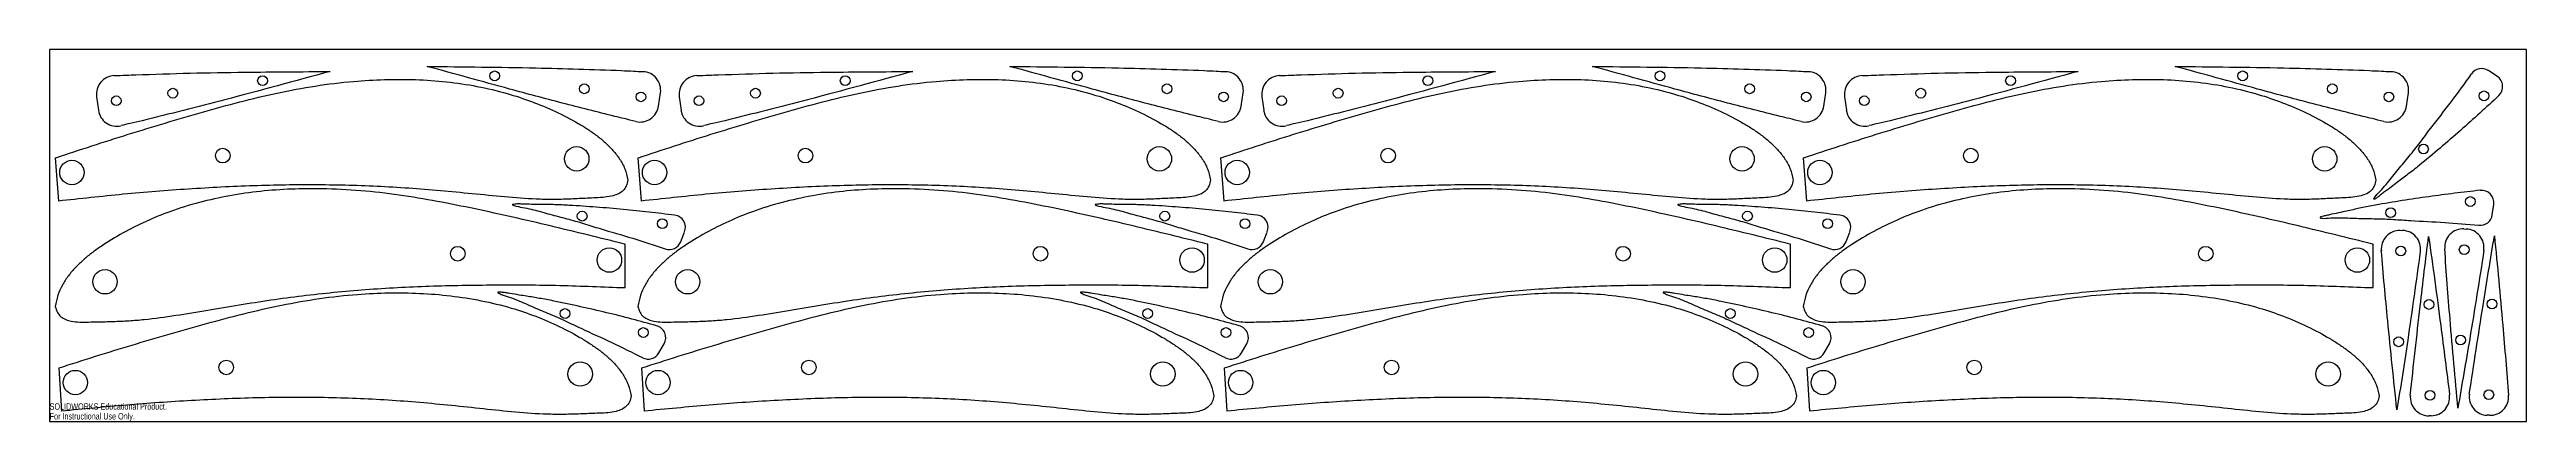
# Model space of a CAD drawing. Header units: millimetres. Extents: x 0 to 1016, y 0 to 152.
import ezdxf

# ---------------------------------------------------------------- set-up
doc = ezdxf.new("R2010")
doc.units = ezdxf.units.MM
doc.styles.add('SLDTEXTSTYLE0', font='TXT', dxfattribs={"width": 0.7})

msp = doc.modelspace()

# ---------------------------------------------------------------- linework, layer by layer
at = {"color": 7, "linetype": 'Continuous', "lineweight": 25}
for p, q in [((1015.9, 152.4), (-0.1, 152.4)), ((-0.1, 152.4), (-0.1, 0)), ((1003.8, 141.5), (1000.3, 143.8)), ((1015.9, 0), (1015.9, 152.4)), ((19.2, 133), (20, 127.6)), ((249.7, 129.2), (250.5, 134.7)), ((258.2, 133), (259, 127.6)), ((488.7, 129.2), (489.5, 134.7)), ((497.2, 133), (498, 127.6)), ((727.7, 129.2), (728.5, 134.7)), ((736.2, 133), (737, 127.6)), ((966.7, 129.2), (967.5, 134.7)), ((2.3, 108), (3.6, 90.3)), ((241.3, 108), (242.6, 90.3)), ((480.3, 108), (481.6, 90.3)), ((719.3, 108), (720.6, 90.3)), ((1001.9, 84.7), (1002.5, 88.9)), ((236, 54.8), (236, 72.5)), ((258.9, 73.7), (260.4, 77.6)), ((475, 54.8), (475, 72.5)), ((497.9, 73.7), (499.4, 77.6)), ((714, 54.8), (714, 72.5)), ((736.9, 73.7), (738.4, 77.6)), ((953, 54.8), (953, 72.5)), ((964.1, 78.3), (965.1, 78.2)), ((990.3, 78.9), (991.2, 78.8)), ((249.9, 28.1), (252, 31.8)), ((488.9, 28.1), (491, 31.8)), ((727.9, 28.1), (730, 31.8)), ((3.8, 21.9), (4.8, 4.2)), ((242.8, 21.9), (243.8, 4.2)), ((481.8, 21.9), (482.8, 4.2)), ((720.8, 21.9), (721.8, 4.2)), ((976.9, 2.3), (976, 2.3)), ((1000.7, 2.5), (999.8, 2.5)), ((-0.1, 0), (1015.9, 0))]:
    msp.add_line(p, q, dxfattribs=at)
for centre, radius in [((182.5, 141.6), 2), ((421.5, 141.6), 2), ((660.5, 141.6), 2), ((899.5, 141.6), 2), ((27.3, 131.4), 1.98), ((50.5, 134.5), 2), ((87.3, 139.6), 2), ((219.3, 136.3), 2), ((242.5, 133), 1.98), ((266.3, 131.4), 1.98), ((289.5, 134.5), 2), ((326.3, 139.6), 2), ((458.3, 136.3), 2), ((481.5, 133), 1.98), ((505.3, 131.4), 1.98), ((528.5, 134.5), 2), ((565.3, 139.6), 2), ((697.3, 136.3), 2), ((720.5, 133), 1.98), ((744.3, 131.4), 1.98), ((767.5, 134.5), 2), ((804.3, 139.6), 2), ((936.3, 136.3), 2), ((959.5, 133), 1.98), ((998.5, 133.4), 2), ((71, 108.9), 3), ((216.2, 107.6), 5), ((310, 108.9), 3), ((455.2, 107.6), 5), ((549, 108.9), 3), ((694.2, 107.6), 5), ((788, 108.9), 3), ((933.2, 107.6), 5), ((973.7, 111.6), 2), ((9.1, 102), 5), ((248.1, 102), 5), ((487.1, 102), 5), ((726.1, 102), 5), ((992.9, 90.1), 2), ((218.4, 84.1), 2), ((251.3, 81), 2), ((457.4, 84.1), 2), ((490.3, 81), 2), ((696.4, 84.1), 2), ((729.3, 81), 2), ((960.2, 85.5), 2), ((167.4, 68.7), 3), ((229.6, 66.1), 5), ((406.4, 68.7), 3), ((468.6, 66.1), 5), ((645.4, 68.7), 3), ((707.6, 66.1), 5), ((884.4, 68.7), 3), ((946.6, 66.1), 5), ((964.4, 69.8), 2), ((990.4, 70.4), 2), ((22.7, 57.2), 5), ((261.7, 57.2), 5), ((500.7, 57.2), 5), ((739.7, 57.2), 5), ((211.4, 44.2), 2), ((450.4, 44.2), 2), ((689.4, 44.2), 2), ((976, 47.9), 2), ((1001.8, 48.1), 2), ((243.5, 36.4), 2), ((482.5, 36.4), 2), ((721.5, 36.4), 2), ((963.5, 32.6), 2), ((988.9, 33.3), 2), ((10.5, 15.9), 5), ((72.4, 22.1), 3), ((217.6, 19.4), 5), ((249.5, 15.9), 5), ((311.4, 22.1), 3), ((456.6, 19.4), 5), ((488.5, 15.9), 5), ((550.4, 22.1), 3), ((695.6, 19.4), 5), ((727.5, 15.9), 5), ((789.4, 22.1), 3), ((934.6, 19.4), 5), ((976.4, 10.7), 2), ((1000.5, 10.9), 2)]:
    msp.add_circle(centre, radius, dxfattribs=at)
for centre, radius, start, end in [((243, 135.7), 7.62, 351.9089, 87.1305), ((482, 135.7), 7.62, 351.9089, 87.1305), ((721, 135.7), 7.62, 351.9089, 87.1305), ((960, 135.7), 7.62, 351.9089, 87.1305), ((997.5, 139.5), 5.08, 57.3546, 144.9391), ((26.8, 134.1), 7.62, 92.6007, 187.8223), ((265.8, 134.1), 7.62, 92.6007, 187.8223), ((504.8, 134.1), 7.62, 92.6007, 187.8223), ((743.8, 134.1), 7.62, 92.6007, 187.8223), ((1001.1, 137.2), 5.08, 313.1443, 57.3546), ((27.5, 128.6), 7.62, 187.8223, 283.0439), ((242.2, 130.3), 7.62, 256.6872, 351.9089), ((266.5, 128.6), 7.62, 187.8223, 283.0439), ((481.2, 130.3), 7.62, 256.6872, 351.9089), ((505.5, 128.6), 7.62, 187.8223, 283.0439), ((720.2, 130.3), 7.62, 256.6872, 351.9089), ((744.5, 128.6), 7.62, 187.8223, 283.0439), ((959.2, 130.3), 7.62, 256.6872, 351.9089), ((997.5, 89.6), 5.08, 351.9377, 96.148), ((255.7, 79.5), 5.08, 338.5511, 82.7614), ((494.7, 79.5), 5.08, 338.5511, 82.7614), ((733.7, 79.5), 5.08, 338.5511, 82.7614), ((996.9, 85.4), 5.08, 264.3533, 351.9377), ((254.1, 75.5), 5.08, 250.9667, 338.5511), ((493.1, 75.5), 5.08, 250.9667, 338.5511), ((732.1, 75.5), 5.08, 250.9667, 338.5511), ((964, 70.6), 7.62, 88.6217, 184.8606), ((964.9, 70.6), 7.62, 352.3828, 88.6217), ((990, 71.3), 7.62, 87.679, 183.9179), ((990.9, 71.2), 7.62, 351.4401, 87.679), ((247.6, 34.3), 5.08, 330.4019, 74.6122), ((486.6, 34.3), 5.08, 330.4019, 74.6122), ((725.6, 34.3), 5.08, 330.4019, 74.6122), ((245.5, 30.6), 5.08, 242.8175, 330.4019), ((484.5, 30.6), 5.08, 242.8175, 330.4019), ((723.5, 30.6), 5.08, 242.8175, 330.4019), ((975.9, 9.9), 7.62, 174.3069, 270.5458), ((976.8, 9.9), 7.62, 270.5458, 6.7846), ((1000.1, 10.1), 7.62, 171.7665, 268.0054), ((1001, 10.1), 7.62, 268.0054, 4.2443)]:
    msp.add_arc(centre, radius, start, end, dxfattribs=at)
for points, knots in [([(35.3, 142), (42.7, 142.3), (57.6, 142.8), (84.2, 143.2), (103.3, 143.3), (115, 143.4)], [0, 0, 0, 0, 0.2799886, 0.5599886, 1, 1, 1, 1]), ([(115, 143.4), (100.6, 139.5), (75, 132.5), (49.2, 126), (37.9, 123.2)], [0, 0, 0, 0, 0.560016, 1, 1, 1, 1]), ([(231.8, 125), (224.6, 126.8), (210.2, 130.4), (184.5, 137.3), (166.1, 142.4), (154.8, 145.5)], [0, 0, 0, 0, 0.279989, 0.559989, 1, 1, 1, 1]), ([(154.8, 145.5), (169.7, 145.3), (196.2, 145.1), (222.8, 144.2), (234.5, 143.8)], [0, 0, 0, 0, 0.560016, 1, 1, 1, 1]), ([(234.5, 143.8), (236.1, 143.7), (239.1, 143.6), (242, 143.4), (243.3, 143.4)], [0, 0, 0, 0, 0.559989, 1, 1, 1, 1]), ([(274.3, 142), (281.7, 142.3), (296.6, 142.8), (323.2, 143.2), (342.3, 143.3), (354, 143.4)], [0, 0, 0, 0, 0.2799886, 0.5599886, 1, 1, 1, 1]), ([(354, 143.4), (339.6, 139.5), (314, 132.5), (288.2, 126), (276.9, 123.2)], [0, 0, 0, 0, 0.560016, 1, 1, 1, 1]), ([(470.8, 125), (463.6, 126.8), (449.2, 130.4), (423.5, 137.3), (405.1, 142.4), (393.8, 145.5)], [0, 0, 0, 0, 0.2799886, 0.5599886, 1, 1, 1, 1]), ([(393.8, 145.5), (408.7, 145.3), (435.2, 145.1), (461.8, 144.2), (473.5, 143.8)], [0, 0, 0, 0, 0.560016, 1, 1, 1, 1]), ([(473.5, 143.8), (475.1, 143.7), (478.1, 143.6), (481, 143.4), (482.3, 143.4)], [0, 0, 0, 0, 0.559989, 1, 1, 1, 1]), ([(513.3, 142), (520.7, 142.3), (535.6, 142.8), (562.2, 143.2), (581.3, 143.3), (593, 143.4)], [0, 0, 0, 0, 0.279989, 0.559989, 1, 1, 1, 1]), ([(593, 143.4), (578.6, 139.5), (553, 132.5), (527.2, 126), (515.9, 123.2)], [0, 0, 0, 0, 0.5600162, 1, 1, 1, 1]), ([(709.8, 125), (702.6, 126.8), (688.2, 130.4), (662.5, 137.3), (644.1, 142.4), (632.8, 145.5)], [0, 0, 0, 0, 0.2799886, 0.5599886, 1, 1, 1, 1]), ([(632.8, 145.5), (647.7, 145.3), (674.2, 145.1), (700.8, 144.2), (712.5, 143.8)], [0, 0, 0, 0, 0.560016, 1, 1, 1, 1]), ([(712.5, 143.8), (714.1, 143.7), (717.1, 143.6), (720, 143.4), (721.3, 143.4)], [0, 0, 0, 0, 0.559989, 1, 1, 1, 1]), ([(752.3, 142), (759.7, 142.3), (774.6, 142.8), (801.2, 143.2), (820.3, 143.3), (832, 143.4)], [0, 0, 0, 0, 0.2799886, 0.5599886, 1, 1, 1, 1]), ([(832, 143.4), (817.6, 139.5), (792, 132.5), (766.2, 126), (754.9, 123.2)], [0, 0, 0, 0, 0.560016, 1, 1, 1, 1]), ([(948.8, 125), (941.6, 126.8), (927.2, 130.4), (901.5, 137.3), (883.1, 142.4), (871.8, 145.5)], [0, 0, 0, 0, 0.279989, 0.559989, 1, 1, 1, 1]), ([(871.8, 145.5), (886.7, 145.3), (913.2, 145.1), (939.8, 144.2), (951.5, 143.8)], [0, 0, 0, 0, 0.560016, 1, 1, 1, 1]), ([(951.5, 143.8), (953.1, 143.7), (956.1, 143.6), (959, 143.4), (960.3, 143.4)], [0, 0, 0, 0, 0.559989, 1, 1, 1, 1]), ([(954.1, 92.4), (955.8, 94.2), (959, 97.6), (963.3, 103.3), (967.9, 108.7), (972.3, 114.3), (978, 121.9), (985.2, 131), (990.7, 138.6), (993.4, 142.4)], [0, 0, 0, 0, 0.111953, 0.223982, 0.335989, 0.447966, 0.559986, 0.780006, 1, 1, 1, 1]), ([(2.3, 108), (2.4, 108), (7.4, 109.7), (17.3, 112.9), (32.3, 117.7), (47.4, 122.3), (62.7, 126.8), (77.9, 131), (93.3, 134.7), (108.9, 137.6), (123.6, 139.4), (137.3, 140.2), (150.1, 140.2), (162.7, 139.3), (175.3, 137.5), (187, 134.7), (197.7, 131.2), (207.5, 127.1), (215.1, 123.2), (220.7, 119.8), (224.4, 117.2), (227.9, 114.3), (231.1, 111.1), (233.9, 107.6), (236.1, 103.5), (236.8, 100.5), (237.2, 98.9)], [0, 0, 0, 0, 0.00083, 0.06215, 0.124003, 0.186486, 0.249178, 0.311723, 0.374105, 0.436508, 0.499001, 0.54904, 0.599138, 0.649271, 0.699335, 0.749311, 0.790948, 0.832622, 0.874355, 0.89222, 0.910065, 0.927922, 0.945735, 0.96348, 0.981385, 1, 1, 1, 1]), ([(26.4, 141.7), (28.1, 141.7), (31.1, 141.9), (34, 142), (35.3, 142)], [0, 0, 0, 0, 0.56001, 1, 1, 1, 1]), ([(241.3, 108), (241.4, 108), (246.4, 109.7), (256.3, 112.9), (271.3, 117.7), (286.4, 122.3), (301.7, 126.8), (316.9, 131), (332.3, 134.7), (347.9, 137.6), (362.6, 139.4), (376.3, 140.2), (389.1, 140.2), (401.7, 139.3), (414.3, 137.5), (426, 134.7), (436.7, 131.2), (446.5, 127.1), (454.1, 123.2), (459.7, 119.8), (463.4, 117.2), (466.9, 114.3), (470.1, 111.1), (472.9, 107.6), (475.1, 103.5), (475.8, 100.5), (476.2, 98.9)], [0, 0, 0, 0, 0.00083, 0.06215, 0.124003, 0.186486, 0.249178, 0.311723, 0.374105, 0.436508, 0.499001, 0.54904, 0.599138, 0.649271, 0.699335, 0.749311, 0.790948, 0.832622, 0.874355, 0.89222, 0.910065, 0.927922, 0.945735, 0.96348, 0.981385, 1, 1, 1, 1]), ([(265.4, 141.7), (267.1, 141.7), (270.1, 141.9), (273, 142), (274.3, 142)], [0, 0, 0, 0, 0.5600102, 1, 1, 1, 1]), ([(480.3, 108), (480.4, 108), (485.4, 109.7), (495.3, 112.9), (510.3, 117.7), (525.4, 122.3), (540.7, 126.8), (555.9, 131), (571.3, 134.7), (586.9, 137.6), (601.6, 139.4), (615.3, 140.2), (628.1, 140.2), (640.7, 139.3), (653.3, 137.5), (665, 134.7), (675.7, 131.2), (685.5, 127.1), (693.1, 123.2), (698.7, 119.8), (702.4, 117.2), (705.9, 114.3), (709.1, 111.1), (711.9, 107.6), (714.1, 103.5), (714.8, 100.5), (715.2, 98.9)], [0, 0, 0, 0, 0.00083, 0.06215, 0.124003, 0.186486, 0.249178, 0.311723, 0.374105, 0.436508, 0.499001, 0.54904, 0.599138, 0.649271, 0.699335, 0.749311, 0.790948, 0.832622, 0.874355, 0.89222, 0.910065, 0.927922, 0.945735, 0.96348, 0.981385, 1, 1, 1, 1]), ([(504.4, 141.7), (506.1, 141.7), (509.1, 141.9), (512, 142), (513.3, 142)], [0, 0, 0, 0, 0.56001, 1, 1, 1, 1]), ([(719.3, 108), (719.4, 108), (724.4, 109.7), (734.3, 112.9), (749.3, 117.7), (764.4, 122.3), (779.7, 126.8), (794.9, 131), (810.3, 134.7), (825.9, 137.6), (840.6, 139.4), (854.3, 140.2), (867.1, 140.2), (879.7, 139.3), (892.3, 137.5), (904, 134.7), (914.7, 131.2), (924.5, 127.1), (932.1, 123.2), (937.7, 119.8), (941.4, 117.2), (944.9, 114.3), (948.1, 111.1), (950.9, 107.6), (953.1, 103.5), (953.8, 100.5), (954.2, 98.9)], [0, 0, 0, 0, 0.00083, 0.06215, 0.124003, 0.186486, 0.249178, 0.311723, 0.374105, 0.436508, 0.499001, 0.54904, 0.599138, 0.649271, 0.699335, 0.749311, 0.790948, 0.832622, 0.874355, 0.89222, 0.910065, 0.927922, 0.945735, 0.96348, 0.981385, 1, 1, 1, 1]), ([(743.4, 141.7), (745.1, 141.7), (748.1, 141.9), (751, 142), (752.3, 142)], [0, 0, 0, 0, 0.56001, 1, 1, 1, 1]), ([(1004.6, 133.5), (1002, 131.1), (996.8, 126.3), (988.8, 119.1), (980.5, 112), (974.1, 106.6), (969.6, 103), (967.4, 101.3), (965.2, 99.6), (962.9, 97.9), (960.3, 95.9), (957.9, 94.2), (956, 92.7), (954.8, 91.8), (954, 91.2), (953.5, 91), (953.4, 91), (953.3, 91), (953.3, 91), (953.3, 91), (953.3, 91.1), (953.3, 91.1), (953.3, 91.2), (953.4, 91.4), (953.7, 91.8), (953.9, 92.2), (954.1, 92.4)], [0, 0, 0, 0, 0.153515, 0.310072, 0.471824, 0.634041, 0.679212, 0.721685, 0.761042, 0.800535, 0.846051, 0.903536, 0.928947, 0.952788, 0.969799, 0.973422, 0.974705, 0.975083, 0.975415, 0.975734, 0.976077, 0.976481, 0.977898, 0.980044, 0.985112, 1, 1, 1, 1]), ([(37.9, 123.2), (36.3, 122.8), (33.4, 122.2), (30.5, 121.5), (29.3, 121.2)], [0, 0, 0, 0, 0.559989, 1, 1, 1, 1]), ([(240.4, 122.9), (238.8, 123.3), (235.9, 124), (233.1, 124.7), (231.8, 125)], [0, 0, 0, 0, 0.56001, 1, 1, 1, 1]), ([(276.9, 123.2), (275.3, 122.8), (272.4, 122.2), (269.5, 121.5), (268.3, 121.2)], [0, 0, 0, 0, 0.559989, 1, 1, 1, 1]), ([(479.4, 122.9), (477.8, 123.3), (474.9, 124), (472.1, 124.7), (470.8, 125)], [0, 0, 0, 0, 0.56001, 1, 1, 1, 1]), ([(515.9, 123.2), (514.3, 122.8), (511.4, 122.2), (508.5, 121.5), (507.3, 121.2)], [0, 0, 0, 0, 0.559989, 1, 1, 1, 1]), ([(718.4, 122.9), (716.8, 123.3), (713.9, 124), (711.1, 124.7), (709.8, 125)], [0, 0, 0, 0, 0.56001, 1, 1, 1, 1]), ([(754.9, 123.2), (753.3, 122.8), (750.4, 122.2), (747.5, 121.5), (746.3, 121.2)], [0, 0, 0, 0, 0.559989, 1, 1, 1, 1]), ([(957.4, 122.9), (955.8, 123.3), (952.9, 124), (950.1, 124.7), (948.8, 125)], [0, 0, 0, 0, 0.56001, 1, 1, 1, 1]), ([(236, 72.5), (235.9, 72.6), (230.8, 73.9), (220.7, 76.4), (205.4, 80.1), (190, 83.7), (174.5, 87.1), (159, 90.2), (143.3, 92.9), (127.6, 94.7), (112.8, 95.4), (99.1, 95.3), (86.4, 94.4), (73.8, 92.6), (61.4, 89.9), (49.9, 86.3), (39.5, 82.1), (30, 77.3), (22.7, 72.9), (17.3, 69.1), (13.8, 66.2), (10.5, 63.1), (7.6, 59.7), (5.1, 55.9), (3.1, 51.7), (2.6, 48.6), (2.3, 47.1)], [0, 0, 0, 0, 0.00083, 0.06215, 0.124003, 0.186486, 0.249178, 0.311723, 0.374105, 0.436508, 0.499001, 0.54904, 0.599138, 0.649271, 0.699335, 0.749311, 0.790948, 0.832622, 0.874355, 0.89222, 0.910065, 0.927922, 0.945735, 0.96348, 0.981385, 1, 1, 1, 1]), ([(237.2, 98.9), (237, 98.1), (236.7, 96.5), (235.3, 94.5), (233.4, 93.2), (230.8, 92.3), (227.7, 91.8), (224.1, 91.6), (219.5, 91.4), (214, 91.1), (207.6, 90.9), (199, 91), (188.1, 91.8), (175, 93.1), (157.6, 94.8), (135.9, 96.4), (109.8, 97.1), (83.4, 96.7), (56.9, 95.3), (30.2, 93.2), (12.4, 91.2), (3.6, 90.3)], [0, 0, 0, 0, 0.010935, 0.020469, 0.029919, 0.04, 0.054577, 0.069867, 0.084855, 0.112811, 0.139423, 0.166202, 0.221095, 0.276835, 0.332269, 0.442054, 0.551926, 0.662121, 0.7748, 0.88738, 1, 1, 1, 1]), ([(475, 72.5), (474.9, 72.6), (469.8, 73.9), (459.7, 76.4), (444.4, 80.1), (429, 83.7), (413.5, 87.1), (398, 90.2), (382.3, 92.9), (366.6, 94.7), (351.8, 95.4), (338.1, 95.3), (325.4, 94.4), (312.8, 92.6), (300.4, 89.9), (288.9, 86.3), (278.5, 82.1), (269, 77.3), (261.7, 72.9), (256.3, 69.1), (252.8, 66.2), (249.5, 63.1), (246.6, 59.7), (244.1, 55.9), (242.1, 51.7), (241.6, 48.6), (241.3, 47.1)], [0, 0, 0, 0, 0.00083, 0.06215, 0.124003, 0.186486, 0.249178, 0.311723, 0.374105, 0.436508, 0.499001, 0.54904, 0.599138, 0.649271, 0.699335, 0.749311, 0.790948, 0.832622, 0.874355, 0.89222, 0.910065, 0.927922, 0.945735, 0.96348, 0.981385, 1, 1, 1, 1]), ([(476.2, 98.9), (476, 98.1), (475.7, 96.5), (474.3, 94.5), (472.4, 93.2), (469.8, 92.3), (466.7, 91.8), (463.1, 91.6), (458.5, 91.4), (453, 91.1), (446.6, 90.9), (438, 91), (427.1, 91.8), (414, 93.1), (396.6, 94.8), (374.9, 96.4), (348.8, 97.1), (322.4, 96.7), (295.9, 95.3), (269.2, 93.2), (251.4, 91.2), (242.6, 90.3)], [0, 0, 0, 0, 0.0109355, 0.020469, 0.0299193, 0.04, 0.0545769, 0.0698668, 0.0848548, 0.1128111, 0.1394232, 0.1662015, 0.2210953, 0.2768351, 0.3322694, 0.4420543, 0.5519263, 0.6621212, 0.7747995, 0.8873796, 1, 1, 1, 1]), ([(714, 72.5), (713.9, 72.6), (708.8, 73.9), (698.7, 76.4), (683.4, 80.1), (668, 83.7), (652.5, 87.1), (637, 90.2), (621.3, 92.9), (605.6, 94.7), (590.8, 95.4), (577.1, 95.3), (564.4, 94.4), (551.8, 92.6), (539.4, 89.9), (527.9, 86.3), (517.5, 82.1), (508, 77.3), (500.7, 72.9), (495.3, 69.1), (491.8, 66.2), (488.5, 63.1), (485.6, 59.7), (483.1, 55.9), (481.1, 51.7), (480.6, 48.6), (480.3, 47.1)], [0, 0, 0, 0, 0.00083, 0.06215, 0.124003, 0.186486, 0.249178, 0.311723, 0.374105, 0.436508, 0.499001, 0.54904, 0.599138, 0.649271, 0.699335, 0.749311, 0.790948, 0.832622, 0.874355, 0.89222, 0.910065, 0.927922, 0.945735, 0.96348, 0.981385, 1, 1, 1, 1]), ([(715.2, 98.9), (715, 98.1), (714.7, 96.5), (713.3, 94.5), (711.4, 93.2), (708.8, 92.3), (705.7, 91.8), (702.1, 91.6), (697.5, 91.4), (692, 91.1), (685.6, 90.9), (677, 91), (666.1, 91.8), (653, 93.1), (635.6, 94.8), (613.9, 96.4), (587.8, 97.1), (561.4, 96.7), (534.9, 95.3), (508.2, 93.2), (490.4, 91.2), (481.6, 90.3)], [0, 0, 0, 0, 0.010935, 0.020469, 0.029919, 0.04, 0.054577, 0.069867, 0.084855, 0.112811, 0.139423, 0.166202, 0.221095, 0.276835, 0.332269, 0.442054, 0.551926, 0.662121, 0.7748, 0.88738, 1, 1, 1, 1]), ([(953, 72.5), (952.9, 72.6), (947.8, 73.9), (937.7, 76.4), (922.4, 80.1), (907, 83.7), (891.5, 87.1), (876, 90.2), (860.3, 92.9), (844.6, 94.7), (829.8, 95.4), (816.1, 95.3), (803.4, 94.4), (790.8, 92.6), (778.4, 89.9), (766.9, 86.3), (756.5, 82.1), (747, 77.3), (739.7, 72.9), (734.3, 69.1), (730.8, 66.2), (727.5, 63.1), (724.6, 59.7), (722.1, 55.9), (720.1, 51.7), (719.6, 48.6), (719.3, 47.1)], [0, 0, 0, 0, 0.00083, 0.06215, 0.124003, 0.186486, 0.249178, 0.311723, 0.374105, 0.436508, 0.499001, 0.54904, 0.599138, 0.649271, 0.699335, 0.749311, 0.790948, 0.832622, 0.874355, 0.89222, 0.910065, 0.927922, 0.945735, 0.96348, 0.981385, 1, 1, 1, 1]), ([(954.2, 98.9), (954, 98.1), (953.7, 96.5), (952.3, 94.5), (950.4, 93.2), (947.8, 92.3), (944.7, 91.8), (941.1, 91.6), (936.5, 91.4), (931, 91.1), (924.6, 90.9), (916, 91), (905.1, 91.8), (892, 93.1), (874.6, 94.8), (852.9, 96.4), (826.8, 97.1), (800.4, 96.7), (773.9, 95.3), (747.2, 93.2), (729.4, 91.2), (720.6, 90.3)], [0, 0, 0, 0, 0.010935, 0.020469, 0.029919, 0.04, 0.054577, 0.069867, 0.084855, 0.112811, 0.139423, 0.166202, 0.221095, 0.276835, 0.332269, 0.442054, 0.551926, 0.662121, 0.7748, 0.88738, 1, 1, 1, 1]), ([(996.9, 94.7), (993.4, 94.3), (986.4, 93.5), (975.8, 92.1), (964.9, 90.5), (956.6, 89.1), (951, 88.1), (948.2, 87.5), (945.5, 86.9), (942.7, 86.3), (939.6, 85.6), (936.7, 85), (934.3, 84.5), (932.8, 84.1), (931.9, 83.9), (931.4, 83.7), (931.3, 83.6), (931.3, 83.5), (931.3, 83.5), (931.3, 83.5), (931.3, 83.5), (931.3, 83.4), (931.4, 83.4), (931.6, 83.3), (932.1, 83.3), (932.6, 83.3), (932.9, 83.2)], [0, 0, 0, 0, 0.153515, 0.310072, 0.471824, 0.634041, 0.679212, 0.721685, 0.761042, 0.800535, 0.846051, 0.903536, 0.928947, 0.952788, 0.969799, 0.973422, 0.974705, 0.975083, 0.975415, 0.975734, 0.976077, 0.976481, 0.977898, 0.980044, 0.985112, 1, 1, 1, 1]), ([(256.3, 84.5), (252.8, 84.9), (245.8, 85.8), (235.1, 86.9), (224.2, 87.8), (215.8, 88.4), (210.1, 88.7), (207.2, 88.8), (204.5, 88.9), (201.6, 88.9), (198.4, 88.9), (195.5, 89), (193, 89.1), (191.5, 89.1), (190.5, 89), (190, 88.9), (189.9, 88.9), (189.9, 88.9), (189.9, 88.8), (189.9, 88.8), (189.9, 88.8), (189.9, 88.7), (190, 88.7), (190.1, 88.6), (190.6, 88.4), (191, 88.3), (191.4, 88.2)], [0, 0, 0, 0, 0.153515, 0.310072, 0.471824, 0.634041, 0.679212, 0.721685, 0.761042, 0.800535, 0.846051, 0.903536, 0.928947, 0.952788, 0.969799, 0.973422, 0.974705, 0.975083, 0.975415, 0.975734, 0.976077, 0.976481, 0.977898, 0.980044, 0.985112, 1, 1, 1, 1]), ([(191.4, 88.2), (193.7, 87.7), (198.4, 86.9), (205.2, 84.8), (212.1, 83.1), (219, 81.1), (227.9, 78.3), (239.2, 75.1), (248, 72.2), (252.5, 70.7)], [0, 0, 0, 0, 0.111953, 0.223982, 0.335989, 0.447966, 0.559986, 0.780006, 1, 1, 1, 1]), ([(495.3, 84.5), (491.8, 84.9), (484.8, 85.8), (474.1, 86.9), (463.2, 87.8), (454.8, 88.4), (449.1, 88.7), (446.2, 88.8), (443.5, 88.9), (440.6, 88.9), (437.4, 88.9), (434.5, 89), (432, 89.1), (430.5, 89.1), (429.5, 89), (429, 88.9), (428.9, 88.9), (428.9, 88.9), (428.9, 88.8), (428.9, 88.8), (428.9, 88.8), (428.9, 88.7), (429, 88.7), (429.1, 88.6), (429.6, 88.4), (430, 88.3), (430.4, 88.2)], [0, 0, 0, 0, 0.153515, 0.310072, 0.471824, 0.634041, 0.679212, 0.721685, 0.761042, 0.800535, 0.846051, 0.903536, 0.928947, 0.952788, 0.969799, 0.973422, 0.974705, 0.975083, 0.975415, 0.975734, 0.976077, 0.976481, 0.977898, 0.980044, 0.985112, 1, 1, 1, 1]), ([(430.4, 88.2), (432.7, 87.7), (437.4, 86.9), (444.2, 84.8), (451.1, 83.1), (458, 81.1), (466.9, 78.3), (478.2, 75.1), (487, 72.2), (491.5, 70.7)], [0, 0, 0, 0, 0.111953, 0.223982, 0.335989, 0.447966, 0.559986, 0.780006, 1, 1, 1, 1]), ([(734.3, 84.5), (730.8, 84.9), (723.8, 85.8), (713.1, 86.9), (702.2, 87.8), (693.8, 88.4), (688.1, 88.7), (685.2, 88.8), (682.5, 88.9), (679.6, 88.9), (676.4, 88.9), (673.5, 89), (671, 89.1), (669.5, 89.1), (668.5, 89), (668, 88.9), (667.9, 88.9), (667.9, 88.9), (667.9, 88.8), (667.9, 88.8), (667.9, 88.8), (667.9, 88.7), (668, 88.7), (668.1, 88.6), (668.6, 88.4), (669, 88.3), (669.4, 88.2)], [0, 0, 0, 0, 0.153515, 0.310072, 0.471824, 0.634041, 0.679212, 0.721685, 0.761042, 0.800535, 0.846051, 0.903536, 0.928947, 0.952788, 0.969799, 0.973422, 0.974705, 0.975083, 0.975415, 0.975734, 0.976077, 0.976481, 0.977898, 0.980044, 0.985112, 1, 1, 1, 1]), ([(669.4, 88.2), (671.7, 87.7), (676.4, 86.9), (683.2, 84.8), (690.1, 83.1), (697, 81.1), (705.9, 78.3), (717.2, 75.1), (726, 72.2), (730.5, 70.7)], [0, 0, 0, 0, 0.111953, 0.223982, 0.335989, 0.447966, 0.559986, 0.780006, 1, 1, 1, 1]), ([(932.9, 83.2), (935.3, 83.4), (940, 83.6), (947.1, 83.1), (954.2, 83.1), (961.4, 82.8), (970.7, 82.1), (982.4, 81.6), (991.7, 80.8), (996.4, 80.4)], [0, 0, 0, 0, 0.111953, 0.223982, 0.335989, 0.447966, 0.559986, 0.780006, 1, 1, 1, 1]), ([(968.3, 10.6), (969.6, 22.8), (972, 44.6), (974.6, 66.3), (975.8, 75.8)], [0, 0, 0, 0, 0.559992, 1, 1, 1, 1]), ([(975.8, 75.8), (977.5, 63.7), (980.5, 42), (983.2, 20.3), (984.4, 10.8)], [0, 0, 0, 0, 0.560011, 1, 1, 1, 1]), ([(992.5, 11.2), (994.4, 23.3), (997.6, 44.9), (1001.2, 66.5), (1002.8, 76)], [0, 0, 0, 0, 0.559992, 1, 1, 1, 1]), ([(1002.8, 76), (1004, 63.8), (1006.1, 42), (1007.8, 20.2), (1008.6, 10.6)], [0, 0, 0, 0, 0.560011, 1, 1, 1, 1]), ([(962.8, 4.7), (961.5, 16.9), (959.2, 38.6), (957.2, 60.4), (956.4, 70)], [0, 0, 0, 0, 0.560011, 1, 1, 1, 1]), ([(972.4, 69.6), (970.7, 57.5), (967.7, 35.8), (964.3, 14.2), (962.8, 4.7)], [0, 0, 0, 0, 0.559992, 1, 1, 1, 1]), ([(987.8, 5.4), (986.7, 17.6), (984.7, 39.3), (983.1, 61.1), (982.4, 70.7)], [0, 0, 0, 0, 0.560011, 1, 1, 1, 1]), ([(998.5, 70.1), (996.6, 58), (993.2, 36.4), (989.4, 14.8), (987.8, 5.4)], [0, 0, 0, 0, 0.559992, 1, 1, 1, 1]), ([(2.3, 47.1), (2.6, 46.2), (3, 44.7), (4.5, 42.8), (6.6, 41.6), (9.2, 40.9), (12.4, 40.6), (15.9, 40.7), (20.5, 40.8), (26, 40.9), (32.5, 41.2), (41, 41.9), (51.8, 43.4), (64.8, 45.6), (82, 48.5), (103.6, 51.7), (129.6, 54.2), (155.9, 55.6), (182.5, 56), (209.3, 55.9), (227.1, 55.1), (236, 54.8)], [0, 0, 0, 0, 0.0109355, 0.020469, 0.0299193, 0.04, 0.0545769, 0.0698668, 0.0848548, 0.1128111, 0.1394232, 0.1662015, 0.2210953, 0.2768351, 0.3322694, 0.4420543, 0.5519263, 0.6621212, 0.7747995, 0.8873796, 1, 1, 1, 1]), ([(3.8, 21.9), (3.8, 21.9), (8.8, 23.5), (18.8, 26.7), (33.8, 31.3), (49, 35.8), (64.3, 40.1), (79.6, 44.2), (95, 47.7), (110.6, 50.5), (125.3, 52.1), (139.1, 52.8), (151.8, 52.6), (164.5, 51.6), (177, 49.6), (188.7, 46.8), (199.4, 43.2), (209.1, 39), (216.7, 35), (222.2, 31.5), (225.9, 28.9), (229.4, 26), (232.6, 22.8), (235.3, 19.1), (237.5, 15.1), (238.2, 12), (238.5, 10.5)], [0, 0, 0, 0, 0.00083, 0.06215, 0.124003, 0.186486, 0.249178, 0.311723, 0.374105, 0.436508, 0.499001, 0.54904, 0.599138, 0.649271, 0.699335, 0.749311, 0.790948, 0.832622, 0.874355, 0.89222, 0.910065, 0.927922, 0.945735, 0.96348, 0.981385, 1, 1, 1, 1]), ([(248.9, 39.2), (245.6, 40.1), (238.8, 42), (228.3, 44.6), (217.7, 47), (209.4, 48.8), (203.8, 49.9), (201, 50.4), (198.3, 50.9), (195.5, 51.3), (192.3, 51.8), (189.4, 52.3), (187, 52.7), (185.5, 52.9), (184.5, 53), (184, 53), (183.8, 53), (183.8, 52.9), (183.8, 52.9), (183.8, 52.9), (183.8, 52.9), (183.8, 52.8), (183.9, 52.7), (184, 52.6), (184.5, 52.4), (184.9, 52.2), (185.2, 52)], [0, 0, 0, 0, 0.153515, 0.310072, 0.471824, 0.634041, 0.679212, 0.721685, 0.761042, 0.800535, 0.846051, 0.903536, 0.928947, 0.952788, 0.969799, 0.973422, 0.974705, 0.975083, 0.975415, 0.975734, 0.976077, 0.976481, 0.977898, 0.980044, 0.985112, 1, 1, 1, 1]), ([(185.2, 52), (187.4, 51.3), (191.9, 49.8), (198.4, 46.7), (205, 44.1), (211.5, 41.2), (220, 37.1), (230.7, 32.4), (239, 28.2), (243.2, 26.1)], [0, 0, 0, 0, 0.111953, 0.223982, 0.335989, 0.447966, 0.559986, 0.780006, 1, 1, 1, 1]), ([(241.3, 47.1), (241.6, 46.2), (242, 44.7), (243.5, 42.8), (245.6, 41.6), (248.2, 40.9), (251.4, 40.6), (254.9, 40.7), (259.5, 40.8), (265, 40.9), (271.5, 41.2), (280, 41.9), (290.8, 43.4), (303.8, 45.6), (321, 48.5), (342.6, 51.7), (368.6, 54.2), (394.9, 55.6), (421.5, 56), (448.3, 55.9), (466.1, 55.1), (475, 54.8)], [0, 0, 0, 0, 0.010935, 0.020469, 0.029919, 0.04, 0.054577, 0.069867, 0.084855, 0.112811, 0.139423, 0.166202, 0.221095, 0.276835, 0.332269, 0.442054, 0.551926, 0.662121, 0.7748, 0.88738, 1, 1, 1, 1]), ([(242.8, 21.9), (242.8, 21.9), (247.8, 23.5), (257.8, 26.7), (272.8, 31.3), (288, 35.8), (303.3, 40.1), (318.6, 44.2), (334, 47.7), (349.6, 50.5), (364.3, 52.1), (378.1, 52.8), (390.8, 52.6), (403.5, 51.6), (416, 49.6), (427.7, 46.8), (438.4, 43.2), (448.1, 39), (455.7, 35), (461.2, 31.5), (464.9, 28.9), (468.4, 26), (471.6, 22.8), (474.3, 19.1), (476.5, 15.1), (477.2, 12), (477.5, 10.5)], [0, 0, 0, 0, 0.00083, 0.06215, 0.124003, 0.186486, 0.249178, 0.311723, 0.374105, 0.436508, 0.499001, 0.54904, 0.599138, 0.649271, 0.699335, 0.749311, 0.790948, 0.832622, 0.874355, 0.89222, 0.910065, 0.927922, 0.945735, 0.96348, 0.981385, 1, 1, 1, 1]), ([(487.9, 39.2), (484.6, 40.1), (477.8, 42), (467.3, 44.6), (456.7, 47), (448.4, 48.8), (442.8, 49.9), (440, 50.4), (437.3, 50.9), (434.5, 51.3), (431.3, 51.8), (428.4, 52.3), (426, 52.7), (424.5, 52.9), (423.5, 53), (423, 53), (422.8, 53), (422.8, 52.9), (422.8, 52.9), (422.8, 52.9), (422.8, 52.9), (422.8, 52.8), (422.9, 52.7), (423, 52.6), (423.5, 52.4), (423.9, 52.2), (424.2, 52)], [0, 0, 0, 0, 0.153515, 0.310072, 0.471824, 0.634041, 0.679212, 0.721685, 0.761042, 0.800535, 0.846051, 0.903536, 0.928947, 0.952788, 0.969799, 0.973422, 0.974705, 0.975083, 0.975415, 0.975734, 0.976077, 0.976481, 0.977898, 0.980044, 0.985112, 1, 1, 1, 1]), ([(424.2, 52), (426.4, 51.3), (430.9, 49.8), (437.4, 46.7), (444, 44.1), (450.5, 41.2), (459, 37.1), (469.7, 32.4), (478, 28.2), (482.2, 26.1)], [0, 0, 0, 0, 0.111953, 0.223982, 0.335989, 0.447966, 0.559986, 0.780006, 1, 1, 1, 1]), ([(480.3, 47.1), (480.6, 46.2), (481, 44.7), (482.5, 42.8), (484.6, 41.6), (487.2, 40.9), (490.4, 40.6), (493.9, 40.7), (498.5, 40.8), (504, 40.9), (510.5, 41.2), (519, 41.9), (529.8, 43.4), (542.8, 45.6), (560, 48.5), (581.6, 51.7), (607.6, 54.2), (633.9, 55.6), (660.5, 56), (687.3, 55.9), (705.1, 55.1), (714, 54.8)], [0, 0, 0, 0, 0.010935, 0.020469, 0.029919, 0.04, 0.054577, 0.069867, 0.084855, 0.112811, 0.139423, 0.166202, 0.221095, 0.276835, 0.332269, 0.442054, 0.551926, 0.662121, 0.7748, 0.88738, 1, 1, 1, 1]), ([(481.8, 21.9), (481.8, 21.9), (486.8, 23.5), (496.8, 26.7), (511.8, 31.3), (527, 35.8), (542.3, 40.1), (557.6, 44.2), (573, 47.7), (588.6, 50.5), (603.3, 52.1), (617.1, 52.8), (629.8, 52.6), (642.5, 51.6), (655, 49.6), (666.7, 46.8), (677.4, 43.2), (687.1, 39), (694.7, 35), (700.2, 31.5), (703.9, 28.9), (707.4, 26), (710.6, 22.8), (713.3, 19.1), (715.5, 15.1), (716.2, 12), (716.5, 10.5)], [0, 0, 0, 0, 0.00083, 0.06215, 0.124003, 0.186486, 0.249178, 0.311723, 0.374105, 0.436508, 0.499001, 0.54904, 0.599138, 0.649271, 0.699335, 0.749311, 0.790948, 0.832622, 0.874355, 0.89222, 0.910065, 0.927922, 0.945735, 0.96348, 0.981385, 1, 1, 1, 1]), ([(726.9, 39.2), (723.6, 40.1), (716.8, 42), (706.3, 44.6), (695.7, 47), (687.4, 48.8), (681.8, 49.9), (679, 50.4), (676.3, 50.9), (673.5, 51.3), (670.3, 51.8), (667.4, 52.3), (665, 52.7), (663.5, 52.9), (662.5, 53), (662, 53), (661.8, 53), (661.8, 52.9), (661.8, 52.9), (661.8, 52.9), (661.8, 52.9), (661.8, 52.8), (661.9, 52.7), (662, 52.6), (662.5, 52.4), (662.9, 52.2), (663.2, 52)], [0, 0, 0, 0, 0.153515, 0.310072, 0.471824, 0.634041, 0.679212, 0.721685, 0.761042, 0.800535, 0.846051, 0.903536, 0.928947, 0.952788, 0.969799, 0.973422, 0.974705, 0.975083, 0.975415, 0.975734, 0.976077, 0.976481, 0.977898, 0.980044, 0.985112, 1, 1, 1, 1]), ([(663.2, 52), (665.4, 51.3), (669.9, 49.8), (676.4, 46.7), (683, 44.1), (689.5, 41.2), (698, 37.1), (708.7, 32.4), (717, 28.2), (721.2, 26.1)], [0, 0, 0, 0, 0.111953, 0.223982, 0.335989, 0.447966, 0.559986, 0.780006, 1, 1, 1, 1]), ([(719.3, 47.1), (719.6, 46.2), (720, 44.7), (721.5, 42.8), (723.6, 41.6), (726.2, 40.9), (729.4, 40.6), (732.9, 40.7), (737.5, 40.8), (743, 40.9), (749.5, 41.2), (758, 41.9), (768.8, 43.4), (781.8, 45.6), (799, 48.5), (820.6, 51.7), (846.6, 54.2), (872.9, 55.6), (899.5, 56), (926.3, 55.9), (944.1, 55.1), (953, 54.8)], [0, 0, 0, 0, 0.0109355, 0.020469, 0.0299193, 0.04, 0.0545769, 0.0698668, 0.0848548, 0.1128111, 0.1394232, 0.1662015, 0.2210953, 0.2768351, 0.3322694, 0.4420543, 0.5519263, 0.6621212, 0.7747995, 0.8873796, 1, 1, 1, 1]), ([(720.8, 21.9), (720.8, 21.9), (725.8, 23.5), (735.8, 26.7), (750.8, 31.3), (766, 35.8), (781.3, 40.1), (796.6, 44.2), (812, 47.7), (827.6, 50.5), (842.3, 52.1), (856.1, 52.8), (868.8, 52.6), (881.5, 51.6), (894, 49.6), (905.7, 46.8), (916.4, 43.2), (926.1, 39), (933.7, 35), (939.2, 31.5), (942.9, 28.9), (946.4, 26), (949.6, 22.8), (952.3, 19.1), (954.5, 15.1), (955.2, 12), (955.5, 10.5)], [0, 0, 0, 0, 0.00083, 0.06215, 0.124003, 0.186486, 0.249178, 0.311723, 0.374105, 0.436508, 0.499001, 0.54904, 0.599138, 0.649271, 0.699335, 0.749311, 0.790948, 0.832622, 0.874355, 0.89222, 0.910065, 0.927922, 0.945735, 0.96348, 0.981385, 1, 1, 1, 1]), ([(238.5, 10.5), (238.4, 9.6), (238, 8), (236.6, 6.1), (234.6, 4.8), (232.1, 3.9), (228.9, 3.5), (225.4, 3.3), (220.8, 3.2), (215.3, 2.9), (208.8, 2.8), (200.2, 3), (189.4, 3.8), (176.3, 5.3), (158.9, 7.1), (137.2, 9), (111.1, 9.9), (84.7, 9.8), (58.2, 8.6), (31.5, 6.8), (13.7, 5), (4.8, 4.2)], [0, 0, 0, 0, 0.0109355, 0.020469, 0.0299193, 0.04, 0.0545769, 0.0698668, 0.0848548, 0.1128111, 0.1394232, 0.1662015, 0.2210953, 0.2768351, 0.3322694, 0.4420543, 0.5519263, 0.6621212, 0.7747995, 0.8873796, 1, 1, 1, 1]), ([(477.5, 10.5), (477.4, 9.6), (477, 8), (475.6, 6.1), (473.6, 4.8), (471.1, 3.9), (467.9, 3.5), (464.4, 3.3), (459.8, 3.2), (454.3, 2.9), (447.8, 2.8), (439.2, 3), (428.4, 3.8), (415.3, 5.3), (397.9, 7.1), (376.2, 9), (350.1, 9.9), (323.7, 9.8), (297.2, 8.6), (270.5, 6.8), (252.7, 5), (243.8, 4.2)], [0, 0, 0, 0, 0.010935, 0.020469, 0.029919, 0.04, 0.054577, 0.069867, 0.084855, 0.112811, 0.139423, 0.166202, 0.221095, 0.276835, 0.332269, 0.442054, 0.551926, 0.662121, 0.7748, 0.88738, 1, 1, 1, 1]), ([(716.5, 10.5), (716.4, 9.6), (716, 8), (714.6, 6.1), (712.6, 4.8), (710.1, 3.9), (706.9, 3.5), (703.4, 3.3), (698.8, 3.2), (693.3, 2.9), (686.8, 2.8), (678.2, 3), (667.4, 3.8), (654.3, 5.3), (636.9, 7.1), (615.2, 9), (589.1, 9.9), (562.7, 9.8), (536.2, 8.6), (509.5, 6.8), (491.7, 5), (482.8, 4.2)], [0, 0, 0, 0, 0.010935, 0.020469, 0.029919, 0.04, 0.054577, 0.069867, 0.084855, 0.112811, 0.139423, 0.166202, 0.221095, 0.276835, 0.332269, 0.442054, 0.551926, 0.662121, 0.7748, 0.88738, 1, 1, 1, 1]), ([(955.5, 10.5), (955.4, 9.6), (955, 8), (953.6, 6.1), (951.6, 4.8), (949.1, 3.9), (945.9, 3.5), (942.4, 3.3), (937.8, 3.2), (932.3, 2.9), (925.8, 2.8), (917.2, 3), (906.4, 3.8), (893.3, 5.3), (875.9, 7.1), (854.2, 9), (828.1, 9.9), (801.7, 9.8), (775.2, 8.6), (748.5, 6.8), (730.7, 5), (721.8, 4.2)], [0, 0, 0, 0, 0.0109355, 0.020469, 0.0299193, 0.04, 0.0545769, 0.0698668, 0.0848548, 0.1128111, 0.1394232, 0.1662015, 0.2210953, 0.2768351, 0.3322694, 0.4420543, 0.5519263, 0.6621212, 0.7747995, 0.8873796, 1, 1, 1, 1])]:
    msp.add_open_spline(points, degree=3, knots=knots, dxfattribs=at)

# ---------------------------------------------------------------- texts
at = {"color": 7, "linetype": 'Continuous', "char_height": 2.637, "attachment_point": 1, "style": 'SLDTEXTSTYLE0'}
for s, insert in [('SOLIDWORKS Educational Product.', (0, 7.4)), ('For Instructional Use Only.', (0, 3.4))]:
    msp.add_mtext(s, dxfattribs=dict(at, insert=insert))

doc.saveas('drawing.dxf')
